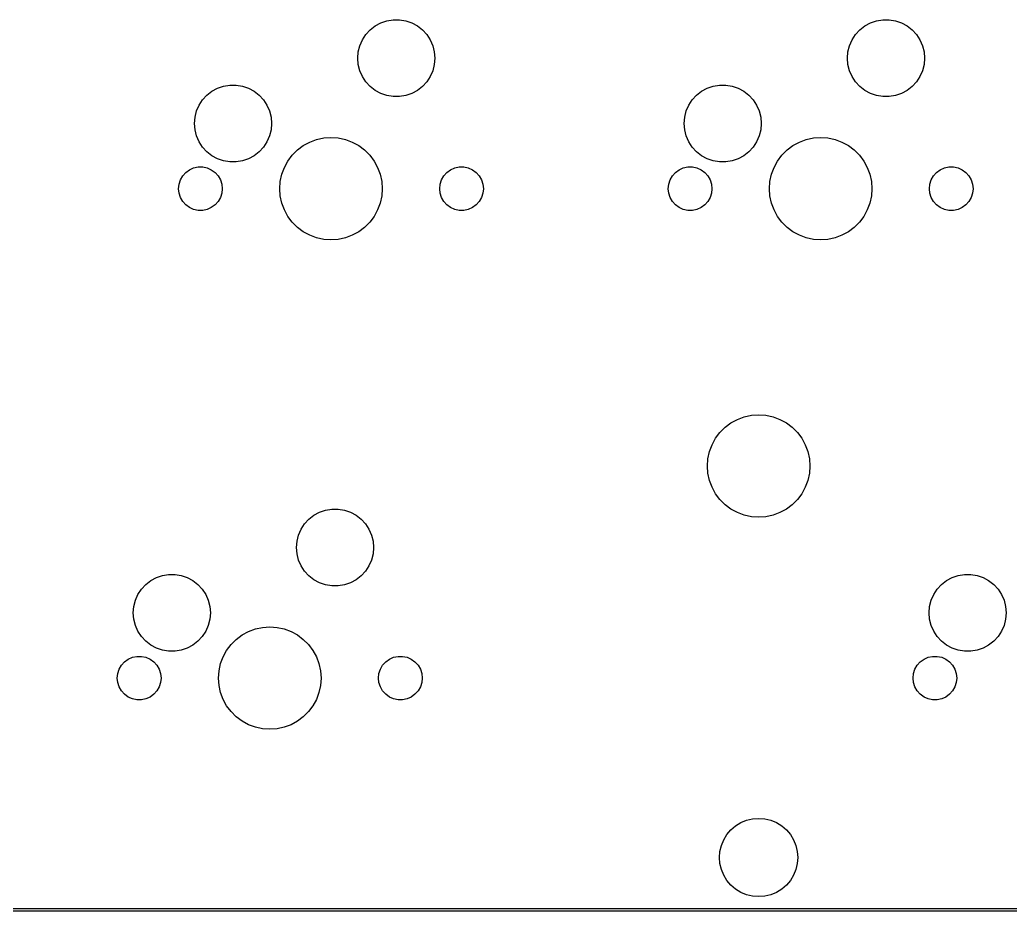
# Model space of a CAD drawing. Extents: x 3 to 1029, y 4 to 518.
# Drawn here: x 831.29 to 869.82, y 409.65 to 444.35 of the extents above; entities that cross this region are included whole.
import ezdxf

# ---------------------------------------------------------------- set-up
doc = ezdxf.new("R2010")
doc.units = 0
doc.layers.add('BLACK', color=7, linetype='CONTINUOUS')

msp = doc.modelspace()

# ---------------------------------------------------------------- linework, layer by layer
at = {"layer": 'BLACK', "color": 3, "linetype": 'CONTINUOUS'}
for p, q in [((845.333408, 444.227482), (845.568408, 444.307882)), ((845.568408, 444.307882), (845.812408, 444.348682)), ((845.812408, 444.348682), (846.060408, 444.348682)), ((846.060408, 444.348682), (846.304408, 444.307882)), ((846.304408, 444.307882), (846.539408, 444.227482)), ((864.383408, 444.227482), (864.618408, 444.307882)), ((864.618408, 444.307882), (864.862408, 444.348682)), ((864.862408, 444.348682), (865.110408, 444.348682)), ((865.110408, 444.348682), (865.354408, 444.307882)), ((865.354408, 444.307882), (865.589408, 444.227482)), ((844.752408, 443.775082), (844.920408, 443.957382)), ((844.920408, 443.957382), (845.116408, 444.109582)), ((845.116408, 444.109582), (845.333408, 444.227482)), ((846.539408, 444.227482), (846.756408, 444.109582)), ((846.756408, 444.109582), (846.952408, 443.957382)), ((846.952408, 443.957382), (847.120408, 443.775082)), ((863.802408, 443.775082), (863.970408, 443.957382)), ((863.970408, 443.957382), (864.166408, 444.109582)), ((864.166408, 444.109582), (864.383408, 444.227482)), ((865.589408, 444.227482), (865.806408, 444.109582)), ((865.806408, 444.109582), (866.002408, 443.957382)), ((866.002408, 443.957382), (866.170408, 443.775082)), ((844.517408, 443.340782), (844.617408, 443.567682)), ((844.617408, 443.567682), (844.752408, 443.775082)), ((847.120408, 443.775082), (847.255408, 443.567682)), ((847.255408, 443.567682), (847.355408, 443.340782)), ((863.567408, 443.340782), (863.667408, 443.567682)), ((863.667408, 443.567682), (863.802408, 443.775082)), ((866.170408, 443.775082), (866.305408, 443.567682)), ((866.305408, 443.567682), (866.405408, 443.340782)), ((844.436408, 442.853782), (844.456408, 443.100682)), ((844.456408, 443.100682), (844.517408, 443.340782)), ((847.355408, 443.340782), (847.416408, 443.100682)), ((847.416408, 443.100682), (847.436408, 442.853782)), ((863.486408, 442.853782), (863.506408, 443.100682)), ((863.506408, 443.100682), (863.567408, 443.340782)), ((866.405408, 443.340782), (866.466408, 443.100682)), ((866.466408, 443.100682), (866.486408, 442.853782)), ((844.456408, 442.606882), (844.436408, 442.853782)), ((847.436408, 442.853782), (847.416408, 442.606882)), ((863.506408, 442.606882), (863.486408, 442.853782)), ((866.486408, 442.853782), (866.466408, 442.606882)), ((844.517408, 442.366782), (844.456408, 442.606882)), ((844.617408, 442.139882), (844.517408, 442.366782)), ((847.355408, 442.366782), (847.255408, 442.139882)), ((847.416408, 442.606882), (847.355408, 442.366782)), ((863.567408, 442.366782), (863.506408, 442.606882)), ((863.667408, 442.139882), (863.567408, 442.366782)), ((866.405408, 442.366782), (866.305408, 442.139882)), ((866.466408, 442.606882), (866.405408, 442.366782)), ((844.752408, 441.932482), (844.617408, 442.139882)), ((844.920408, 441.750182), (844.752408, 441.932482)), ((847.120408, 441.932482), (846.952408, 441.750182)), ((847.255408, 442.139882), (847.120408, 441.932482)), ((863.802408, 441.932482), (863.667408, 442.139882)), ((863.970408, 441.750182), (863.802408, 441.932482)), ((866.170408, 441.932482), (866.002408, 441.750182)), ((866.305408, 442.139882), (866.170408, 441.932482)), ((838.570408, 441.417382), (838.766408, 441.569482)), ((838.766408, 441.569482), (838.983408, 441.687482)), ((838.983408, 441.687482), (839.218408, 441.767882)), ((839.218408, 441.767882), (839.462408, 441.808682)), ((839.462408, 441.808682), (839.710408, 441.808682)), ((839.710408, 441.808682), (839.954408, 441.767882)), ((839.954408, 441.767882), (840.189408, 441.687482)), ((840.189408, 441.687482), (840.406408, 441.569482)), ((840.406408, 441.569482), (840.602408, 441.417382)), ((845.116408, 441.598082), (844.920408, 441.750182)), ((845.333408, 441.480082), (845.116408, 441.598082)), ((846.756408, 441.598082), (846.539408, 441.480082)), ((846.952408, 441.750182), (846.756408, 441.598082)), ((857.620408, 441.417382), (857.816408, 441.569482)), ((857.816408, 441.569482), (858.033408, 441.687482)), ((858.033408, 441.687482), (858.268408, 441.767882)), ((858.268408, 441.767882), (858.512408, 441.808682)), ((858.512408, 441.808682), (858.760408, 441.808682)), ((858.760408, 441.808682), (859.004408, 441.767882)), ((859.004408, 441.767882), (859.239408, 441.687482)), ((859.239408, 441.687482), (859.456408, 441.569482)), ((859.456408, 441.569482), (859.652408, 441.417382)), ((864.166408, 441.598082), (863.970408, 441.750182)), ((864.383408, 441.480082), (864.166408, 441.598082)), ((865.806408, 441.598082), (865.589408, 441.480082)), ((866.002408, 441.750182), (865.806408, 441.598082)), ((838.267408, 441.027682), (838.402408, 441.235082)), ((838.402408, 441.235082), (838.570408, 441.417382)), ((840.602408, 441.417382), (840.770408, 441.235082)), ((840.770408, 441.235082), (840.905408, 441.027682)), ((845.568408, 441.399682), (845.333408, 441.480082)), ((845.812408, 441.358882), (845.568408, 441.399682)), ((846.060408, 441.358882), (845.812408, 441.358882)), ((846.304408, 441.399682), (846.060408, 441.358882)), ((846.539408, 441.480082), (846.304408, 441.399682)), ((857.317408, 441.027682), (857.452408, 441.235082)), ((857.452408, 441.235082), (857.620408, 441.417382)), ((859.652408, 441.417382), (859.820408, 441.235082)), ((859.820408, 441.235082), (859.955408, 441.027682)), ((864.618408, 441.399682), (864.383408, 441.480082)), ((864.862408, 441.358882), (864.618408, 441.399682)), ((865.110408, 441.358882), (864.862408, 441.358882)), ((865.354408, 441.399682), (865.110408, 441.358882)), ((865.589408, 441.480082), (865.354408, 441.399682)), ((838.106408, 440.560682), (838.167408, 440.800782)), ((838.167408, 440.800782), (838.267408, 441.027682)), ((840.905408, 441.027682), (841.005408, 440.800782)), ((841.005408, 440.800782), (841.066408, 440.560682)), ((857.156408, 440.560682), (857.217408, 440.800782)), ((857.217408, 440.800782), (857.317408, 441.027682)), ((859.955408, 441.027682), (860.055408, 440.800782)), ((860.055408, 440.800782), (860.116408, 440.560682)), ((838.086408, 440.313782), (838.106408, 440.560682)), ((841.066408, 440.560682), (841.086408, 440.313782)), ((857.136408, 440.313782), (857.156408, 440.560682)), ((860.116408, 440.560682), (860.136408, 440.313782)), ((838.106408, 440.066882), (838.086408, 440.313782)), ((838.167408, 439.826782), (838.106408, 440.066882)), ((841.066408, 440.066882), (841.005408, 439.826782)), ((841.086408, 440.313782), (841.066408, 440.066882)), ((857.156408, 440.066882), (857.136408, 440.313782)), ((857.217408, 439.826782), (857.156408, 440.066882)), ((860.116408, 440.066882), (860.055408, 439.826782)), ((860.136408, 440.313782), (860.116408, 440.066882)), ((838.267408, 439.599882), (838.167408, 439.826782)), ((841.005408, 439.826782), (840.905408, 439.599882)), ((842.568408, 439.587482), (842.834408, 439.686882)), ((842.834408, 439.686882), (843.112408, 439.747382)), ((843.112408, 439.747382), (843.396408, 439.767682)), ((843.396408, 439.767682), (843.680408, 439.747382)), ((843.680408, 439.747382), (843.958408, 439.686882)), ((843.958408, 439.686882), (844.224408, 439.587482)), ((857.317408, 439.599882), (857.217408, 439.826782)), ((860.055408, 439.826782), (859.955408, 439.599882)), ((861.618408, 439.587482), (861.884408, 439.686882)), ((861.884408, 439.686882), (862.162408, 439.747382)), ((862.162408, 439.747382), (862.446408, 439.767682)), ((862.446408, 439.767682), (862.730408, 439.747382)), ((862.730408, 439.747382), (863.008408, 439.686882)), ((863.008408, 439.686882), (863.274408, 439.587482)), ((838.402408, 439.392482), (838.267408, 439.599882)), ((838.570408, 439.210182), (838.402408, 439.392482)), ((840.770408, 439.392482), (840.602408, 439.210182)), ((840.905408, 439.599882), (840.770408, 439.392482)), ((841.889408, 439.079482), (842.090408, 439.280682)), ((842.090408, 439.280682), (842.318408, 439.451182)), ((842.318408, 439.451182), (842.568408, 439.587482)), ((844.224408, 439.587482), (844.474408, 439.451182)), ((844.474408, 439.451182), (844.702408, 439.280682)), ((844.702408, 439.280682), (844.903408, 439.079482)), ((857.452408, 439.392482), (857.317408, 439.599882)), ((857.620408, 439.210182), (857.452408, 439.392482)), ((859.820408, 439.392482), (859.652408, 439.210182)), ((859.955408, 439.599882), (859.820408, 439.392482)), ((860.939408, 439.079482), (861.140408, 439.280682)), ((861.140408, 439.280682), (861.368408, 439.451182)), ((861.368408, 439.451182), (861.618408, 439.587482)), ((863.274408, 439.587482), (863.524408, 439.451182)), ((863.524408, 439.451182), (863.752408, 439.280682)), ((863.752408, 439.280682), (863.953408, 439.079482)), ((838.766408, 439.058082), (838.570408, 439.210182)), ((838.983408, 438.940082), (838.766408, 439.058082)), ((839.218408, 438.859682), (838.983408, 438.940082)), ((839.462408, 438.818882), (839.218408, 438.859682)), ((839.954408, 438.859682), (839.710408, 438.818882)), ((840.189408, 438.940082), (839.954408, 438.859682)), ((840.406408, 439.058082), (840.189408, 438.940082)), ((840.602408, 439.210182), (840.406408, 439.058082)), ((841.582408, 438.602082), (841.719408, 438.851782)), ((841.719408, 438.851782), (841.889408, 439.079482)), ((844.903408, 439.079482), (845.073408, 438.851782)), ((845.073408, 438.851782), (845.210408, 438.602082)), ((857.816408, 439.058082), (857.620408, 439.210182)), ((858.033408, 438.940082), (857.816408, 439.058082)), ((858.268408, 438.859682), (858.033408, 438.940082)), ((858.512408, 438.818882), (858.268408, 438.859682)), ((859.004408, 438.859682), (858.760408, 438.818882)), ((859.239408, 438.940082), (859.004408, 438.859682)), ((859.456408, 439.058082), (859.239408, 438.940082)), ((859.652408, 439.210182), (859.456408, 439.058082)), ((860.632408, 438.602082), (860.769408, 438.851782)), ((860.769408, 438.851782), (860.939408, 439.079482)), ((863.953408, 439.079482), (864.123408, 438.851782)), ((864.123408, 438.851782), (864.260408, 438.602082)), ((837.747408, 438.406082), (837.891408, 438.510682)), ((837.891408, 438.510682), (838.053408, 438.583082)), ((838.053408, 438.583082), (838.227408, 438.619982)), ((838.227408, 438.619982), (838.405408, 438.619982)), ((838.405408, 438.619982), (838.579408, 438.583082)), ((838.579408, 438.583082), (838.741408, 438.510682)), ((838.741408, 438.510682), (838.885408, 438.406082)), ((839.710408, 438.818882), (839.462408, 438.818882)), ((841.483408, 438.335482), (841.582408, 438.602082)), ((845.210408, 438.602082), (845.309408, 438.335482)), ((847.907408, 438.406082), (848.051408, 438.510682)), ((848.051408, 438.510682), (848.213408, 438.583082)), ((848.213408, 438.583082), (848.387408, 438.619982)), ((848.387408, 438.619982), (848.565408, 438.619982)), ((848.565408, 438.619982), (848.739408, 438.583082)), ((848.739408, 438.583082), (848.901408, 438.510682)), ((848.901408, 438.510682), (849.045408, 438.406082)), ((856.797408, 438.406082), (856.941408, 438.510682)), ((856.941408, 438.510682), (857.103408, 438.583082)), ((857.103408, 438.583082), (857.277408, 438.619982)), ((857.277408, 438.619982), (857.455408, 438.619982)), ((857.455408, 438.619982), (857.629408, 438.583082)), ((857.629408, 438.583082), (857.791408, 438.510682)), ((857.791408, 438.510682), (857.935408, 438.406082)), ((858.760408, 438.818882), (858.512408, 438.818882)), ((860.533408, 438.335482), (860.632408, 438.602082)), ((864.260408, 438.602082), (864.359408, 438.335482)), ((866.957408, 438.406082), (867.101408, 438.510682)), ((867.101408, 438.510682), (867.263408, 438.583082)), ((867.263408, 438.583082), (867.437408, 438.619982)), ((867.437408, 438.619982), (867.615408, 438.619982)), ((867.615408, 438.619982), (867.789408, 438.583082)), ((867.789408, 438.583082), (867.951408, 438.510682)), ((867.951408, 438.510682), (868.095408, 438.406082)), ((837.484408, 437.950682), (837.539408, 438.119882)), ((837.539408, 438.119882), (837.628408, 438.273882)), ((837.628408, 438.273882), (837.747408, 438.406082)), ((838.885408, 438.406082), (839.004408, 438.273882)), ((839.004408, 438.273882), (839.093408, 438.119882)), ((839.093408, 438.119882), (839.148408, 437.950682)), ((841.422408, 438.057582), (841.483408, 438.335482)), ((845.309408, 438.335482), (845.370408, 438.057582)), ((847.644408, 437.950682), (847.699408, 438.119882)), ((847.699408, 438.119882), (847.788408, 438.273882)), ((847.788408, 438.273882), (847.907408, 438.406082)), ((849.045408, 438.406082), (849.164408, 438.273882)), ((849.164408, 438.273882), (849.253408, 438.119882)), ((849.253408, 438.119882), (849.308408, 437.950682)), ((856.534408, 437.950682), (856.589408, 438.119882)), ((856.589408, 438.119882), (856.678408, 438.273882)), ((856.678408, 438.273882), (856.797408, 438.406082)), ((857.935408, 438.406082), (858.054408, 438.273882)), ((858.054408, 438.273882), (858.143408, 438.119882)), ((858.143408, 438.119882), (858.198408, 437.950682)), ((860.472408, 438.057582), (860.533408, 438.335482)), ((864.359408, 438.335482), (864.420408, 438.057582)), ((866.694408, 437.950682), (866.749408, 438.119882)), ((866.749408, 438.119882), (866.838408, 438.273882)), ((866.838408, 438.273882), (866.957408, 438.406082)), ((868.095408, 438.406082), (868.214408, 438.273882)), ((868.214408, 438.273882), (868.303408, 438.119882)), ((868.303408, 438.119882), (868.358408, 437.950682)), ((837.465408, 437.773782), (837.484408, 437.950682)), ((837.484408, 437.596882), (837.465408, 437.773782)), ((839.148408, 437.950682), (839.167408, 437.773782)), ((839.167408, 437.773782), (839.148408, 437.596882)), ((841.402408, 437.773782), (841.422408, 438.057582)), ((841.422408, 437.489982), (841.402408, 437.773782)), ((845.370408, 438.057582), (845.390408, 437.773782)), ((845.390408, 437.773782), (845.370408, 437.489982)), ((847.625408, 437.773782), (847.644408, 437.950682)), ((847.644408, 437.596882), (847.625408, 437.773782)), ((849.308408, 437.950682), (849.327408, 437.773782)), ((849.327408, 437.773782), (849.308408, 437.596882)), ((856.515408, 437.773782), (856.534408, 437.950682)), ((856.534408, 437.596882), (856.515408, 437.773782)), ((858.198408, 437.950682), (858.217408, 437.773782)), ((858.217408, 437.773782), (858.198408, 437.596882)), ((860.452408, 437.773782), (860.472408, 438.057582)), ((860.472408, 437.489982), (860.452408, 437.773782)), ((864.420408, 438.057582), (864.440408, 437.773782)), ((864.440408, 437.773782), (864.420408, 437.489982)), ((866.675408, 437.773782), (866.694408, 437.950682)), ((866.694408, 437.596882), (866.675408, 437.773782)), ((868.358408, 437.950682), (868.377408, 437.773782)), ((868.377408, 437.773782), (868.358408, 437.596882)), ((837.539408, 437.427682), (837.484408, 437.596882)), ((837.628408, 437.273682), (837.539408, 437.427682)), ((839.093408, 437.427682), (839.004408, 437.273682)), ((839.148408, 437.596882), (839.093408, 437.427682)), ((841.483408, 437.212082), (841.422408, 437.489982)), ((845.370408, 437.489982), (845.309408, 437.212082)), ((847.699408, 437.427682), (847.644408, 437.596882)), ((847.788408, 437.273682), (847.699408, 437.427682)), ((849.253408, 437.427682), (849.164408, 437.273682)), ((849.308408, 437.596882), (849.253408, 437.427682)), ((856.589408, 437.427682), (856.534408, 437.596882)), ((856.678408, 437.273682), (856.589408, 437.427682)), ((858.143408, 437.427682), (858.054408, 437.273682)), ((858.198408, 437.596882), (858.143408, 437.427682)), ((860.533408, 437.212082), (860.472408, 437.489982)), ((864.420408, 437.489982), (864.359408, 437.212082)), ((866.749408, 437.427682), (866.694408, 437.596882)), ((866.838408, 437.273682), (866.749408, 437.427682)), ((868.303408, 437.427682), (868.214408, 437.273682)), ((868.358408, 437.596882), (868.303408, 437.427682)), ((837.747408, 437.141482), (837.628408, 437.273682)), ((837.891408, 437.036882), (837.747408, 437.141482)), ((838.053408, 436.964482), (837.891408, 437.036882)), ((838.227408, 436.927582), (838.053408, 436.964482)), ((838.405408, 436.927582), (838.227408, 436.927582)), ((838.579408, 436.964482), (838.405408, 436.927582)), ((838.741408, 437.036882), (838.579408, 436.964482)), ((838.885408, 437.141482), (838.741408, 437.036882)), ((839.004408, 437.273682), (838.885408, 437.141482)), ((841.582408, 436.945482), (841.483408, 437.212082)), ((841.719408, 436.695782), (841.582408, 436.945482)), ((845.210408, 436.945482), (845.073408, 436.695782)), ((845.309408, 437.212082), (845.210408, 436.945482)), ((847.907408, 437.141482), (847.788408, 437.273682)), ((848.051408, 437.036882), (847.907408, 437.141482)), ((848.213408, 436.964482), (848.051408, 437.036882)), ((848.387408, 436.927582), (848.213408, 436.964482)), ((848.565408, 436.927582), (848.387408, 436.927582)), ((848.739408, 436.964482), (848.565408, 436.927582)), ((848.901408, 437.036882), (848.739408, 436.964482)), ((849.045408, 437.141482), (848.901408, 437.036882)), ((849.164408, 437.273682), (849.045408, 437.141482)), ((856.797408, 437.141482), (856.678408, 437.273682)), ((856.941408, 437.036882), (856.797408, 437.141482)), ((857.103408, 436.964482), (856.941408, 437.036882)), ((857.277408, 436.927582), (857.103408, 436.964482)), ((857.455408, 436.927582), (857.277408, 436.927582)), ((857.629408, 436.964482), (857.455408, 436.927582)), ((857.791408, 437.036882), (857.629408, 436.964482)), ((857.935408, 437.141482), (857.791408, 437.036882)), ((858.054408, 437.273682), (857.935408, 437.141482)), ((860.632408, 436.945482), (860.533408, 437.212082)), ((860.769408, 436.695782), (860.632408, 436.945482)), ((864.260408, 436.945482), (864.123408, 436.695782)), ((864.359408, 437.212082), (864.260408, 436.945482)), ((866.957408, 437.141482), (866.838408, 437.273682)), ((867.101408, 437.036882), (866.957408, 437.141482)), ((867.263408, 436.964482), (867.101408, 437.036882)), ((867.437408, 436.927582), (867.263408, 436.964482)), ((867.615408, 436.927582), (867.437408, 436.927582)), ((867.789408, 436.964482), (867.615408, 436.927582)), ((867.951408, 437.036882), (867.789408, 436.964482)), ((868.095408, 437.141482), (867.951408, 437.036882)), ((868.214408, 437.273682), (868.095408, 437.141482)), ((841.889408, 436.468082), (841.719408, 436.695782)), ((845.073408, 436.695782), (844.903408, 436.468082)), ((860.939408, 436.468082), (860.769408, 436.695782)), ((864.123408, 436.695782), (863.953408, 436.468082)), ((842.090408, 436.266882), (841.889408, 436.468082)), ((842.318408, 436.096382), (842.090408, 436.266882)), ((844.702408, 436.266882), (844.474408, 436.096382)), ((844.903408, 436.468082), (844.702408, 436.266882)), ((861.140408, 436.266882), (860.939408, 436.468082)), ((861.368408, 436.096382), (861.140408, 436.266882)), ((863.752408, 436.266882), (863.524408, 436.096382)), ((863.953408, 436.468082), (863.752408, 436.266882)), ((842.568408, 435.960082), (842.318408, 436.096382)), ((842.834408, 435.860682), (842.568408, 435.960082)), ((843.112408, 435.800182), (842.834408, 435.860682)), ((843.396408, 435.779882), (843.112408, 435.800182)), ((843.680408, 435.800182), (843.396408, 435.779882)), ((843.958408, 435.860682), (843.680408, 435.800182)), ((844.224408, 435.960082), (843.958408, 435.860682)), ((844.474408, 436.096382), (844.224408, 435.960082)), ((861.618408, 435.960082), (861.368408, 436.096382)), ((861.884408, 435.860682), (861.618408, 435.960082)), ((862.162408, 435.800182), (861.884408, 435.860682)), ((862.446408, 435.779882), (862.162408, 435.800182)), ((862.730408, 435.800182), (862.446408, 435.779882)), ((863.008408, 435.860682), (862.730408, 435.800182)), ((863.274408, 435.960082), (863.008408, 435.860682)), ((863.524408, 436.096382), (863.274408, 435.960082)), ((859.205408, 428.792782), (859.471408, 428.891782)), ((859.471408, 428.891782), (859.749408, 428.952782)), ((859.749408, 428.952782), (860.033408, 428.972782)), ((860.033408, 428.972782), (860.317408, 428.952782)), ((860.317408, 428.952782), (860.595408, 428.891782)), ((860.595408, 428.891782), (860.861408, 428.792782)), ((858.526408, 428.284782), (858.727408, 428.485782)), ((858.727408, 428.485782), (858.955408, 428.655782)), ((858.955408, 428.655782), (859.205408, 428.792782)), ((860.861408, 428.792782), (861.111408, 428.655782)), ((861.111408, 428.655782), (861.339408, 428.485782)), ((861.339408, 428.485782), (861.540408, 428.284782)), ((858.219408, 427.806782), (858.356408, 428.056782)), ((858.356408, 428.056782), (858.526408, 428.284782)), ((861.540408, 428.284782), (861.710408, 428.056782)), ((861.710408, 428.056782), (861.847408, 427.806782)), ((858.120408, 427.540782), (858.219408, 427.806782)), ((861.847408, 427.806782), (861.946408, 427.540782)), ((858.059408, 427.262782), (858.120408, 427.540782)), ((861.946408, 427.540782), (862.007408, 427.262782)), ((858.039408, 426.978782), (858.059408, 427.262782)), ((858.059408, 426.694782), (858.039408, 426.978782)), ((862.007408, 427.262782), (862.027408, 426.978782)), ((862.027408, 426.978782), (862.007408, 426.694782)), ((858.120408, 426.416782), (858.059408, 426.694782)), ((862.007408, 426.694782), (861.946408, 426.416782)), ((858.219408, 426.150782), (858.120408, 426.416782)), ((858.356408, 425.900782), (858.219408, 426.150782)), ((861.847408, 426.150782), (861.710408, 425.900782)), ((861.946408, 426.416782), (861.847408, 426.150782)), ((858.526408, 425.672782), (858.356408, 425.900782)), ((861.710408, 425.900782), (861.540408, 425.672782)), ((858.727408, 425.471782), (858.526408, 425.672782)), ((858.955408, 425.301782), (858.727408, 425.471782)), ((861.339408, 425.471782), (861.111408, 425.301782)), ((861.540408, 425.672782), (861.339408, 425.471782)), ((842.539408, 424.907782), (842.734408, 425.059782)), ((842.734408, 425.059782), (842.952408, 425.177782)), ((842.952408, 425.177782), (843.187408, 425.257782)), ((843.187408, 425.257782), (843.431408, 425.298782)), ((843.431408, 425.298782), (843.679408, 425.298782)), ((843.679408, 425.298782), (843.923408, 425.257782)), ((843.923408, 425.257782), (844.157408, 425.177782)), ((844.157408, 425.177782), (844.375408, 425.059782)), ((844.375408, 425.059782), (844.571408, 424.907782)), ((859.205408, 425.164782), (858.955408, 425.301782)), ((859.471408, 425.065782), (859.205408, 425.164782)), ((859.749408, 425.004782), (859.471408, 425.065782)), ((860.033408, 424.984782), (859.749408, 425.004782)), ((860.317408, 425.004782), (860.033408, 424.984782)), ((860.595408, 425.065782), (860.317408, 425.004782)), ((860.861408, 425.164782), (860.595408, 425.065782)), ((861.111408, 425.301782), (860.861408, 425.164782)), ((842.236408, 424.517782), (842.371408, 424.724782)), ((842.371408, 424.724782), (842.539408, 424.907782)), ((844.571408, 424.907782), (844.738408, 424.724782)), ((844.738408, 424.724782), (844.874408, 424.517782)), ((842.075408, 424.050782), (842.136408, 424.290782)), ((842.136408, 424.290782), (842.236408, 424.517782)), ((844.874408, 424.517782), (844.973408, 424.290782)), ((844.973408, 424.290782), (845.034408, 424.050782)), ((842.055408, 423.803782), (842.075408, 424.050782)), ((845.034408, 424.050782), (845.055408, 423.803782)), ((842.075408, 423.556782), (842.055408, 423.803782)), ((842.136408, 423.316782), (842.075408, 423.556782)), ((845.034408, 423.556782), (844.973408, 423.316782)), ((845.055408, 423.803782), (845.034408, 423.556782)), ((842.236408, 423.089782), (842.136408, 423.316782)), ((842.371408, 422.882782), (842.236408, 423.089782)), ((844.874408, 423.089782), (844.738408, 422.882782)), ((844.973408, 423.316782), (844.874408, 423.089782)), ((836.602408, 422.637782), (836.837408, 422.717782)), ((836.837408, 422.717782), (837.081408, 422.758782)), ((837.081408, 422.758782), (837.329408, 422.758782)), ((837.329408, 422.758782), (837.573408, 422.717782)), ((837.573408, 422.717782), (837.807408, 422.637782)), ((842.539408, 422.699782), (842.371408, 422.882782)), ((842.734408, 422.547782), (842.539408, 422.699782)), ((844.571408, 422.699782), (844.375408, 422.547782)), ((844.738408, 422.882782), (844.571408, 422.699782)), ((867.558408, 422.637782), (867.793408, 422.717782)), ((867.793408, 422.717782), (868.037408, 422.758782)), ((868.037408, 422.758782), (868.285408, 422.758782)), ((868.285408, 422.758782), (868.529408, 422.717782)), ((868.529408, 422.717782), (868.764408, 422.637782)), ((836.021408, 422.184782), (836.189408, 422.367782)), ((836.189408, 422.367782), (836.384408, 422.519782)), ((836.384408, 422.519782), (836.602408, 422.637782)), ((837.807408, 422.637782), (838.025408, 422.519782)), ((838.025408, 422.519782), (838.221408, 422.367782)), ((838.221408, 422.367782), (838.388408, 422.184782)), ((842.952408, 422.429782), (842.734408, 422.547782)), ((843.187408, 422.349782), (842.952408, 422.429782)), ((843.431408, 422.308782), (843.187408, 422.349782)), ((843.679408, 422.308782), (843.431408, 422.308782)), ((843.923408, 422.349782), (843.679408, 422.308782)), ((844.157408, 422.429782), (843.923408, 422.349782)), ((844.375408, 422.547782), (844.157408, 422.429782)), ((866.977408, 422.184782), (867.145408, 422.367782)), ((867.145408, 422.367782), (867.341408, 422.519782)), ((867.341408, 422.519782), (867.558408, 422.637782)), ((868.764408, 422.637782), (868.981408, 422.519782)), ((868.981408, 422.519782), (869.177408, 422.367782)), ((869.177408, 422.367782), (869.345408, 422.184782)), ((835.786408, 421.750782), (835.886408, 421.977782)), ((835.886408, 421.977782), (836.021408, 422.184782)), ((838.388408, 422.184782), (838.524408, 421.977782)), ((838.524408, 421.977782), (838.623408, 421.750782)), ((866.742408, 421.750782), (866.842408, 421.977782)), ((866.842408, 421.977782), (866.977408, 422.184782)), ((869.345408, 422.184782), (869.480408, 421.977782)), ((869.480408, 421.977782), (869.580408, 421.750782)), ((835.705408, 421.263782), (835.725408, 421.510782)), ((835.725408, 421.510782), (835.786408, 421.750782)), ((838.623408, 421.750782), (838.684408, 421.510782)), ((838.684408, 421.510782), (838.705408, 421.263782)), ((866.661408, 421.263782), (866.681408, 421.510782)), ((866.681408, 421.510782), (866.742408, 421.750782)), ((869.580408, 421.750782), (869.641408, 421.510782)), ((869.641408, 421.510782), (869.661408, 421.263782)), ((835.725408, 421.016782), (835.705408, 421.263782)), ((838.705408, 421.263782), (838.684408, 421.016782)), ((866.681408, 421.016782), (866.661408, 421.263782)), ((869.661408, 421.263782), (869.641408, 421.016782)), ((835.786408, 420.776782), (835.725408, 421.016782)), ((835.886408, 420.549782), (835.786408, 420.776782)), ((838.623408, 420.776782), (838.524408, 420.549782)), ((838.684408, 421.016782), (838.623408, 420.776782)), ((866.742408, 420.776782), (866.681408, 421.016782)), ((866.842408, 420.549782), (866.742408, 420.776782)), ((869.580408, 420.776782), (869.480408, 420.549782)), ((869.641408, 421.016782), (869.580408, 420.776782)), ((836.021408, 420.342782), (835.886408, 420.549782)), ((838.524408, 420.549782), (838.388408, 420.342782)), ((839.709408, 420.230782), (839.937408, 420.400782)), ((839.937408, 420.400782), (840.186408, 420.537782)), ((840.186408, 420.537782), (840.453408, 420.636782)), ((840.453408, 420.636782), (840.731408, 420.697782)), ((840.731408, 420.697782), (841.015408, 420.717782)), ((841.015408, 420.717782), (841.299408, 420.697782)), ((841.299408, 420.697782), (841.576408, 420.636782)), ((841.576408, 420.636782), (841.843408, 420.537782)), ((841.843408, 420.537782), (842.093408, 420.400782)), ((842.093408, 420.400782), (842.320408, 420.230782)), ((866.977408, 420.342782), (866.842408, 420.549782)), ((869.480408, 420.549782), (869.345408, 420.342782)), ((836.189408, 420.159782), (836.021408, 420.342782)), ((836.384408, 420.007782), (836.189408, 420.159782)), ((836.602408, 419.889782), (836.384408, 420.007782)), ((838.025408, 420.007782), (837.807408, 419.889782)), ((838.221408, 420.159782), (838.025408, 420.007782)), ((838.388408, 420.342782), (838.221408, 420.159782)), ((839.337408, 419.801782), (839.508408, 420.029782)), ((839.508408, 420.029782), (839.709408, 420.230782)), ((842.320408, 420.230782), (842.522408, 420.029782)), ((842.522408, 420.029782), (842.692408, 419.801782)), ((867.145408, 420.159782), (866.977408, 420.342782)), ((867.341408, 420.007782), (867.145408, 420.159782)), ((867.558408, 419.889782), (867.341408, 420.007782)), ((868.981408, 420.007782), (868.764408, 419.889782)), ((869.177408, 420.159782), (868.981408, 420.007782)), ((869.345408, 420.342782), (869.177408, 420.159782)), ((836.837408, 419.809782), (836.602408, 419.889782)), ((837.081408, 419.768782), (836.837408, 419.809782)), ((837.329408, 419.768782), (837.081408, 419.768782)), ((837.573408, 419.809782), (837.329408, 419.768782)), ((837.807408, 419.889782), (837.573408, 419.809782)), ((839.201408, 419.551782), (839.337408, 419.801782)), ((842.692408, 419.801782), (842.828408, 419.551782)), ((867.793408, 419.809782), (867.558408, 419.889782)), ((868.037408, 419.768782), (867.793408, 419.809782)), ((868.285408, 419.768782), (868.037408, 419.768782)), ((868.529408, 419.809782), (868.285408, 419.768782)), ((868.764408, 419.889782), (868.529408, 419.809782)), ((835.157408, 419.069782), (835.246408, 419.223782)), ((835.246408, 419.223782), (835.365408, 419.355782)), ((835.365408, 419.355782), (835.509408, 419.460782)), ((835.509408, 419.460782), (835.672408, 419.532782)), ((835.672408, 419.532782), (835.846408, 419.569782)), ((835.846408, 419.569782), (836.024408, 419.569782)), ((836.024408, 419.569782), (836.198408, 419.532782)), ((836.198408, 419.532782), (836.360408, 419.460782)), ((836.360408, 419.460782), (836.504408, 419.355782)), ((836.504408, 419.355782), (836.623408, 419.223782)), ((836.623408, 419.223782), (836.712408, 419.069782)), ((839.041408, 419.007782), (839.102408, 419.285782)), ((839.102408, 419.285782), (839.201408, 419.551782)), ((842.828408, 419.551782), (842.928408, 419.285782)), ((842.928408, 419.285782), (842.988408, 419.007782)), ((845.317408, 419.069782), (845.406408, 419.223782)), ((845.406408, 419.223782), (845.525408, 419.355782)), ((845.525408, 419.355782), (845.669408, 419.460782)), ((845.669408, 419.460782), (845.832408, 419.532782)), ((845.832408, 419.532782), (846.006408, 419.569782)), ((846.006408, 419.569782), (846.184408, 419.569782)), ((846.184408, 419.569782), (846.358408, 419.532782)), ((846.358408, 419.532782), (846.520408, 419.460782)), ((846.520408, 419.460782), (846.664408, 419.355782)), ((846.664408, 419.355782), (846.783408, 419.223782)), ((846.783408, 419.223782), (846.872408, 419.069782)), ((866.114408, 419.069782), (866.203408, 419.223782)), ((866.203408, 419.223782), (866.322408, 419.355782)), ((866.322408, 419.355782), (866.466408, 419.460782)), ((866.466408, 419.460782), (866.628408, 419.532782)), ((866.628408, 419.532782), (866.802408, 419.569782)), ((866.802408, 419.569782), (866.980408, 419.569782)), ((866.980408, 419.569782), (867.154408, 419.532782)), ((867.154408, 419.532782), (867.316408, 419.460782)), ((867.316408, 419.460782), (867.460408, 419.355782)), ((867.460408, 419.355782), (867.579408, 419.223782)), ((867.579408, 419.223782), (867.668408, 419.069782)), ((835.084408, 418.723782), (835.102408, 418.900782)), ((835.102408, 418.900782), (835.157408, 419.069782)), ((836.712408, 419.069782), (836.767408, 418.900782)), ((836.767408, 418.900782), (836.786408, 418.723782)), ((839.021408, 418.723782), (839.041408, 419.007782)), ((842.988408, 419.007782), (843.009408, 418.723782)), ((845.244408, 418.723782), (845.262408, 418.900782)), ((845.262408, 418.900782), (845.317408, 419.069782)), ((846.872408, 419.069782), (846.927408, 418.900782)), ((846.927408, 418.900782), (846.946408, 418.723782)), ((866.040408, 418.723782), (866.059408, 418.900782)), ((866.059408, 418.900782), (866.114408, 419.069782)), ((867.668408, 419.069782), (867.723408, 418.900782)), ((867.723408, 418.900782), (867.742408, 418.723782)), ((835.102408, 418.546782), (835.084408, 418.723782)), ((835.157408, 418.377782), (835.102408, 418.546782)), ((836.767408, 418.546782), (836.712408, 418.377782)), ((836.786408, 418.723782), (836.767408, 418.546782)), ((839.041408, 418.439782), (839.021408, 418.723782)), ((839.102408, 418.161782), (839.041408, 418.439782)), ((842.988408, 418.439782), (842.928408, 418.161782)), ((843.009408, 418.723782), (842.988408, 418.439782)), ((845.262408, 418.546782), (845.244408, 418.723782)), ((845.317408, 418.377782), (845.262408, 418.546782)), ((846.927408, 418.546782), (846.872408, 418.377782)), ((846.946408, 418.723782), (846.927408, 418.546782)), ((866.059408, 418.546782), (866.040408, 418.723782)), ((866.114408, 418.377782), (866.059408, 418.546782)), ((867.723408, 418.546782), (867.668408, 418.377782)), ((867.742408, 418.723782), (867.723408, 418.546782)), ((835.246408, 418.223782), (835.157408, 418.377782)), ((835.365408, 418.091782), (835.246408, 418.223782)), ((835.509408, 417.986782), (835.365408, 418.091782)), ((836.504408, 418.091782), (836.360408, 417.986782)), ((836.623408, 418.223782), (836.504408, 418.091782)), ((836.712408, 418.377782), (836.623408, 418.223782)), ((839.201408, 417.895782), (839.102408, 418.161782)), ((842.928408, 418.161782), (842.828408, 417.895782)), ((845.406408, 418.223782), (845.317408, 418.377782)), ((845.525408, 418.091782), (845.406408, 418.223782)), ((845.669408, 417.986782), (845.525408, 418.091782)), ((846.664408, 418.091782), (846.520408, 417.986782)), ((846.783408, 418.223782), (846.664408, 418.091782)), ((846.872408, 418.377782), (846.783408, 418.223782)), ((866.203408, 418.223782), (866.114408, 418.377782)), ((866.322408, 418.091782), (866.203408, 418.223782)), ((866.466408, 417.986782), (866.322408, 418.091782)), ((867.460408, 418.091782), (867.316408, 417.986782)), ((867.579408, 418.223782), (867.460408, 418.091782)), ((867.668408, 418.377782), (867.579408, 418.223782)), ((835.672408, 417.914782), (835.509408, 417.986782)), ((835.846408, 417.877782), (835.672408, 417.914782)), ((836.024408, 417.877782), (835.846408, 417.877782)), ((836.198408, 417.914782), (836.024408, 417.877782)), ((836.360408, 417.986782), (836.198408, 417.914782)), ((839.337408, 417.645782), (839.201408, 417.895782)), ((842.828408, 417.895782), (842.692408, 417.645782)), ((845.832408, 417.914782), (845.669408, 417.986782)), ((846.006408, 417.877782), (845.832408, 417.914782)), ((846.184408, 417.877782), (846.006408, 417.877782)), ((846.358408, 417.914782), (846.184408, 417.877782)), ((846.520408, 417.986782), (846.358408, 417.914782)), ((866.628408, 417.914782), (866.466408, 417.986782)), ((866.802408, 417.877782), (866.628408, 417.914782)), ((866.980408, 417.877782), (866.802408, 417.877782)), ((867.154408, 417.914782), (866.980408, 417.877782)), ((867.316408, 417.986782), (867.154408, 417.914782)), ((839.508408, 417.417782), (839.337408, 417.645782)), ((839.709408, 417.216782), (839.508408, 417.417782)), ((842.522408, 417.417782), (842.320408, 417.216782)), ((842.692408, 417.645782), (842.522408, 417.417782)), ((839.937408, 417.046782), (839.709408, 417.216782)), ((840.186408, 416.909782), (839.937408, 417.046782)), ((840.453408, 416.810782), (840.186408, 416.909782)), ((841.843408, 416.909782), (841.576408, 416.810782)), ((842.093408, 417.046782), (841.843408, 416.909782)), ((842.320408, 417.216782), (842.093408, 417.046782)), ((840.731408, 416.749782), (840.453408, 416.810782)), ((841.015408, 416.729782), (840.731408, 416.749782)), ((841.299408, 416.749782), (841.015408, 416.729782)), ((841.576408, 416.810782), (841.299408, 416.749782)), ((859.137408, 412.971782), (859.341408, 413.096782)), ((859.341408, 413.096782), (859.562408, 413.187782)), ((859.562408, 413.187782), (859.795408, 413.243782)), ((859.795408, 413.243782), (860.033408, 413.262782)), ((860.033408, 413.262782), (860.271408, 413.243782)), ((860.271408, 413.243782), (860.504408, 413.187782)), ((860.504408, 413.187782), (860.725408, 413.096782)), ((860.725408, 413.096782), (860.929408, 412.971782)), ((858.800408, 412.634782), (858.955408, 412.816782)), ((858.955408, 412.816782), (859.137408, 412.971782)), ((860.929408, 412.971782), (861.111408, 412.816782)), ((861.111408, 412.816782), (861.266408, 412.634782)), ((858.584408, 412.209782), (858.675408, 412.430782)), ((858.675408, 412.430782), (858.800408, 412.634782)), ((861.266408, 412.634782), (861.391408, 412.430782)), ((861.391408, 412.430782), (861.482408, 412.209782)), ((858.509408, 411.738782), (858.528408, 411.976782)), ((858.528408, 411.976782), (858.584408, 412.209782)), ((861.482408, 412.209782), (861.538408, 411.976782)), ((861.538408, 411.976782), (861.557408, 411.738782)), ((858.528408, 411.500782), (858.509408, 411.738782)), ((858.584408, 411.267782), (858.528408, 411.500782)), ((861.538408, 411.500782), (861.482408, 411.267782)), ((861.557408, 411.738782), (861.538408, 411.500782)), ((858.675408, 411.046782), (858.584408, 411.267782)), ((861.482408, 411.267782), (861.391408, 411.046782)), ((858.800408, 410.842782), (858.675408, 411.046782)), ((858.955408, 410.660782), (858.800408, 410.842782)), ((861.266408, 410.842782), (861.111408, 410.660782)), ((861.391408, 411.046782), (861.266408, 410.842782)), ((859.137408, 410.505782), (858.955408, 410.660782)), ((859.341408, 410.380782), (859.137408, 410.505782)), ((859.562408, 410.289782), (859.341408, 410.380782)), ((860.725408, 410.380782), (860.504408, 410.289782)), ((860.929408, 410.505782), (860.725408, 410.380782)), ((861.111408, 410.660782), (860.929408, 410.505782)), ((859.795408, 410.233782), (859.562408, 410.289782)), ((860.033408, 410.214782), (859.795408, 410.233782)), ((860.271408, 410.233782), (860.033408, 410.214782)), ((860.504408, 410.289782), (860.271408, 410.233782)), ((717.308908, 409.748782), (1026.633408, 409.748782)), ((1026.633408, 409.648782), (717.308908, 409.648782))]:
    msp.add_line(p, q, dxfattribs=at)

doc.saveas('drawing.dxf')
